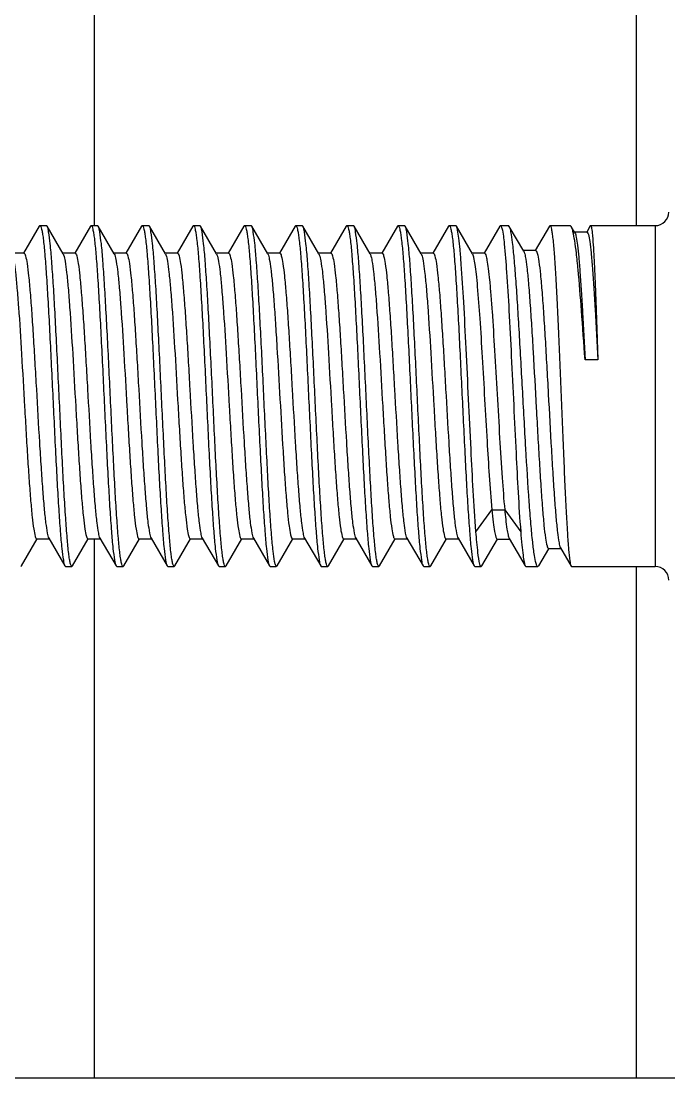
# Model space of a CAD drawing. Extents: x 4995099 to 5303443, y 4627657 to 4889583.
# Drawn here: x 5046208.6 to 5046419.8, y 4765176.6 to 4765521.4 of the extents above; entities that cross this region are included whole.
import ezdxf

# ---------------------------------------------------------------- set-up
doc = ezdxf.new("R2010")
doc.units = 0
doc.header["$LTSCALE"] = 1000
doc.header["$MEASUREMENT"] = 0
doc.layers.get('0').update_dxf_attribs({"color": 4, "linetype": 'CONTINUOUS'})

msp = doc.modelspace()

# ---------------------------------------------------------------- linework, layer by layer
at = {"linetype": 'Continuous'}
for p, q in [((5046232.49, 4765454.64), (5046232.49, 4765621.46)), ((5046409.18, 4765454.64), (5046409.18, 4765621.46)), ((5046214.48, 4765454.45), (5046209.35, 4765445.63)), ((5046214.48, 4765454.45), (5046214.7, 4765454.64)), ((5046214.7, 4765454.64), (5046216.79, 4765454.64)), ((5046214.7, 4765454.64), (5046216.79, 4765454.64)), ((5046214.7, 4765454.64), (5046214.73, 4765454.63)), ((5046217.01, 4765454.45), (5046216.79, 4765454.64)), ((5046222.25, 4765445.4), (5046217.01, 4765454.45)), ((5046231.16, 4765454.45), (5046226.03, 4765445.63)), ((5046231.16, 4765454.45), (5046231.38, 4765454.64)), ((5046231.38, 4765454.64), (5046233.47, 4765454.64)), ((5046231.38, 4765454.64), (5046233.47, 4765454.64)), ((5046231.38, 4765454.64), (5046231.41, 4765454.63)), ((5046233.69, 4765454.45), (5046233.47, 4765454.64)), ((5046238.93, 4765445.4), (5046233.69, 4765454.45)), ((5046247.85, 4765454.45), (5046242.71, 4765445.63)), ((5046247.85, 4765454.45), (5046248.06, 4765454.64)), ((5046248.06, 4765454.64), (5046250.15, 4765454.64)), ((5046248.06, 4765454.64), (5046250.15, 4765454.64)), ((5046248.06, 4765454.64), (5046248.09, 4765454.63)), ((5046250.37, 4765454.45), (5046250.15, 4765454.64)), ((5046255.62, 4765445.4), (5046250.37, 4765454.45)), ((5046264.53, 4765454.45), (5046259.4, 4765445.63)), ((5046264.53, 4765454.45), (5046264.75, 4765454.64)), ((5046264.75, 4765454.64), (5046266.84, 4765454.64)), ((5046264.75, 4765454.64), (5046266.84, 4765454.64)), ((5046264.75, 4765454.64), (5046264.78, 4765454.63)), ((5046267.06, 4765454.45), (5046266.84, 4765454.64)), ((5046272.3, 4765445.4), (5046267.06, 4765454.45)), ((5046281.21, 4765454.45), (5046276.08, 4765445.63)), ((5046281.21, 4765454.45), (5046281.43, 4765454.64)), ((5046281.43, 4765454.64), (5046283.52, 4765454.64)), ((5046281.43, 4765454.64), (5046283.52, 4765454.64)), ((5046281.43, 4765454.64), (5046281.46, 4765454.63)), ((5046283.74, 4765454.45), (5046283.52, 4765454.64)), ((5046288.98, 4765445.4), (5046283.74, 4765454.45)), ((5046297.89, 4765454.45), (5046292.76, 4765445.63)), ((5046297.89, 4765454.45), (5046298.11, 4765454.64)), ((5046298.11, 4765454.64), (5046300.2, 4765454.64)), ((5046298.11, 4765454.64), (5046300.2, 4765454.64)), ((5046298.11, 4765454.64), (5046298.14, 4765454.63)), ((5046300.42, 4765454.45), (5046300.2, 4765454.64)), ((5046305.66, 4765445.4), (5046300.42, 4765454.45)), ((5046314.58, 4765454.45), (5046309.44, 4765445.63)), ((5046314.58, 4765454.45), (5046314.8, 4765454.64)), ((5046314.8, 4765454.64), (5046316.88, 4765454.64)), ((5046314.8, 4765454.64), (5046316.88, 4765454.64)), ((5046314.8, 4765454.64), (5046314.83, 4765454.63)), ((5046317.1, 4765454.45), (5046316.88, 4765454.64)), ((5046322.35, 4765445.4), (5046317.1, 4765454.45)), ((5046331.26, 4765454.45), (5046326.13, 4765445.63)), ((5046331.26, 4765454.45), (5046331.48, 4765454.64)), ((5046331.48, 4765454.64), (5046333.57, 4765454.64)), ((5046331.48, 4765454.64), (5046333.57, 4765454.64)), ((5046331.48, 4765454.64), (5046331.51, 4765454.63)), ((5046333.79, 4765454.45), (5046333.57, 4765454.64)), ((5046339.03, 4765445.4), (5046333.79, 4765454.45)), ((5046347.94, 4765454.45), (5046342.81, 4765445.63)), ((5046347.94, 4765454.45), (5046348.16, 4765454.64)), ((5046348.16, 4765454.64), (5046350.25, 4765454.64)), ((5046348.16, 4765454.64), (5046350.25, 4765454.64)), ((5046348.16, 4765454.64), (5046348.19, 4765454.63)), ((5046350.47, 4765454.45), (5046350.25, 4765454.64)), ((5046355.71, 4765445.4), (5046350.47, 4765454.45)), ((5046364.63, 4765454.45), (5046359.49, 4765445.63)), ((5046364.63, 4765454.45), (5046364.84, 4765454.64)), ((5046364.84, 4765454.64), (5046367.46, 4765454.64)), ((5046364.84, 4765454.64), (5046367.46, 4765454.64)), ((5046367.73, 4765454.4), (5046367.46, 4765454.64)), ((5046372.42, 4765446.33), (5046367.73, 4765454.4)), ((5046380.82, 4765454.49), (5046376.2, 4765446.55)), ((5046380.82, 4765454.49), (5046380.99, 4765454.64)), ((5046380.99, 4765454.64), (5046387.57, 4765454.64)), ((5046380.99, 4765454.64), (5046387.57, 4765454.64)), ((5046380.99, 4765454.64), (5046381.02, 4765454.63)), ((5046387.95, 4765454.31), (5046387.57, 4765454.64)), ((5046389.12, 4765452.3), (5046387.95, 4765454.31)), ((5046394.14, 4765454.55), (5046392.98, 4765452.55)), ((5046394.14, 4765454.55), (5046394.24, 4765454.64)), ((5046394.24, 4765454.64), (5046415.31, 4765454.64)), ((5046394.24, 4765454.64), (5046415.31, 4765454.64)), ((5046394.24, 4765454.64), (5046394.26, 4765454.63)), ((5046415.31, 4765454.64), (5046415.31, 4765343.42)), ((5046393.06, 4765452.5), (5046389, 4765452.5)), ((5046209.48, 4765445.63), (5046205.44, 4765445.63)), ((5046226.16, 4765445.63), (5046222.12, 4765445.63)), ((5046222.25, 4765445.4), (5046222.39, 4765445.11)), ((5046242.84, 4765445.63), (5046238.8, 4765445.63)), ((5046238.93, 4765445.4), (5046239.07, 4765445.12)), ((5046259.53, 4765445.63), (5046255.49, 4765445.63)), ((5046255.62, 4765445.4), (5046255.74, 4765445.13)), ((5046276.21, 4765445.63), (5046272.17, 4765445.63)), ((5046272.3, 4765445.4), (5046272.42, 4765445.14)), ((5046292.89, 4765445.63), (5046288.85, 4765445.63)), ((5046309.57, 4765445.63), (5046305.53, 4765445.63)), ((5046305.66, 4765445.4), (5046305.78, 4765445.17)), ((5046326.26, 4765445.63), (5046322.22, 4765445.63)), ((5046322.35, 4765445.4), (5046322.46, 4765445.18)), ((5046342.94, 4765445.63), (5046338.9, 4765445.63)), ((5046339.03, 4765445.4), (5046339.13, 4765445.19)), ((5046359.62, 4765445.63), (5046355.58, 4765445.63)), ((5046376.33, 4765446.55), (5046372.29, 4765446.55)), ((5046396.59, 4765410.87), (5046392.42, 4765410.87)), ((5046356.87, 4765354.77), (5046362.07, 4765361.94)), ((5046362.07, 4765361.94), (5046366.24, 4765361.94)), ((5046366.24, 4765361.94), (5046371.46, 4765354.77)), ((5046208.67, 4765343.61), (5046213.78, 4765352.43)), ((5046213.65, 4765352.43), (5046217.69, 4765352.43)), ((5046217.56, 4765352.65), (5046222.82, 4765343.61)), ((5046225.35, 4765343.61), (5046230.46, 4765352.43)), ((5046230.33, 4765352.43), (5046234.37, 4765352.43)), ((5046232.49, 4765176.59), (5046232.49, 4765352.43)), ((5046234.24, 4765352.65), (5046239.5, 4765343.61)), ((5046242.03, 4765343.61), (5046247.14, 4765352.43)), ((5046247.01, 4765352.43), (5046251.05, 4765352.43)), ((5046250.92, 4765352.65), (5046256.19, 4765343.61)), ((5046258.71, 4765343.61), (5046263.83, 4765352.43)), ((5046263.7, 4765352.43), (5046267.74, 4765352.43)), ((5046267.61, 4765352.65), (5046272.87, 4765343.61)), ((5046275.4, 4765343.61), (5046280.51, 4765352.43)), ((5046280.38, 4765352.43), (5046284.42, 4765352.43)), ((5046284.29, 4765352.65), (5046289.55, 4765343.61)), ((5046292.08, 4765343.61), (5046297.19, 4765352.43)), ((5046296.92, 4765352.5), (5046297.06, 4765352.43)), ((5046297.06, 4765352.43), (5046301.1, 4765352.43)), ((5046300.97, 4765352.65), (5046306.24, 4765343.61)), ((5046308.76, 4765343.61), (5046313.88, 4765352.43)), ((5046313.74, 4765352.43), (5046317.79, 4765352.43)), ((5046317.66, 4765352.65), (5046322.92, 4765343.61)), ((5046325.45, 4765343.61), (5046330.56, 4765352.43)), ((5046330.43, 4765352.43), (5046334.47, 4765352.43)), ((5046334.34, 4765352.65), (5046339.6, 4765343.61)), ((5046342.13, 4765343.61), (5046347.24, 4765352.43)), ((5046347.11, 4765352.43), (5046351.15, 4765352.43)), ((5046351.02, 4765352.65), (5046356.28, 4765343.61)), ((5046358.83, 4765343.62), (5046363.93, 4765352.4)), ((5046363.8, 4765352.4), (5046367.84, 4765352.4)), ((5046367.71, 4765352.62), (5046372.96, 4765343.6)), ((5046377.4, 4765343.69), (5046380.62, 4765349.23)), ((5046380.53, 4765349.28), (5046384.57, 4765349.28)), ((5046384.45, 4765349.49), (5046387.91, 4765343.54)), ((5046208.67, 4765343.61), (5046208.45, 4765343.42)), ((5046222.82, 4765343.61), (5046223.04, 4765343.42)), ((5046225.35, 4765343.61), (5046225.13, 4765343.42)), ((5046239.5, 4765343.61), (5046239.72, 4765343.42)), ((5046242.03, 4765343.61), (5046241.81, 4765343.42)), ((5046256.19, 4765343.61), (5046256.41, 4765343.42)), ((5046258.71, 4765343.61), (5046258.5, 4765343.42)), ((5046272.87, 4765343.61), (5046273.09, 4765343.42)), ((5046275.4, 4765343.61), (5046275.18, 4765343.42)), ((5046289.55, 4765343.61), (5046289.77, 4765343.42)), ((5046291.79, 4765343.44), (5046291.72, 4765343.5)), ((5046292.08, 4765343.61), (5046291.86, 4765343.42)), ((5046306.24, 4765343.61), (5046306.31, 4765343.5)), ((5046306.31, 4765343.5), (5046306.38, 4765343.44)), ((5046308.76, 4765343.61), (5046308.54, 4765343.42)), ((5046322.92, 4765343.61), (5046323.14, 4765343.42)), ((5046325.45, 4765343.61), (5046325.23, 4765343.42)), ((5046339.6, 4765343.61), (5046339.82, 4765343.42)), ((5046342.13, 4765343.61), (5046341.91, 4765343.42)), ((5046356.28, 4765343.61), (5046356.5, 4765343.42)), ((5046358.83, 4765343.62), (5046358.61, 4765343.42)), ((5046372.96, 4765343.6), (5046373.17, 4765343.42)), ((5046377.4, 4765343.69), (5046377.09, 4765343.42)), ((5046387.91, 4765343.54), (5046388.05, 4765343.42)), ((5046223.04, 4765343.42), (5046225.13, 4765343.42)), ((5046223.04, 4765343.42), (5046225.13, 4765343.42)), ((5046225.13, 4765343.42), (5046225.1, 4765343.42)), ((5046239.72, 4765343.42), (5046241.81, 4765343.42)), ((5046239.72, 4765343.42), (5046241.81, 4765343.42)), ((5046241.81, 4765343.42), (5046241.78, 4765343.42)), ((5046256.41, 4765343.42), (5046258.5, 4765343.42)), ((5046256.41, 4765343.42), (5046258.5, 4765343.42)), ((5046258.5, 4765343.42), (5046258.46, 4765343.42)), ((5046273.09, 4765343.42), (5046275.18, 4765343.42)), ((5046273.09, 4765343.42), (5046275.18, 4765343.42)), ((5046275.18, 4765343.42), (5046275.15, 4765343.42)), ((5046289.77, 4765343.42), (5046291.72, 4765343.42)), ((5046289.77, 4765343.42), (5046291.72, 4765343.42)), ((5046291.86, 4765343.42), (5046291.79, 4765343.44)), ((5046306.38, 4765343.44), (5046306.45, 4765343.42)), ((5046306.45, 4765343.42), (5046308.54, 4765343.42)), ((5046306.45, 4765343.42), (5046308.54, 4765343.42)), ((5046308.54, 4765343.42), (5046308.51, 4765343.42)), ((5046323.14, 4765343.42), (5046325.23, 4765343.42)), ((5046323.14, 4765343.42), (5046325.23, 4765343.42)), ((5046325.23, 4765343.42), (5046325.2, 4765343.42)), ((5046339.82, 4765343.42), (5046341.91, 4765343.42)), ((5046339.82, 4765343.42), (5046341.91, 4765343.42)), ((5046341.91, 4765343.42), (5046341.88, 4765343.42)), ((5046356.5, 4765343.42), (5046358.61, 4765343.42)), ((5046356.5, 4765343.42), (5046358.61, 4765343.42)), ((5046373.17, 4765343.42), (5046377.09, 4765343.42)), ((5046373.17, 4765343.42), (5046377.09, 4765343.42)), ((5046388.05, 4765343.42), (5046415.31, 4765343.42)), ((5046388.05, 4765343.42), (5046415.31, 4765343.42)), ((5046409.18, 4765176.59), (5046409.18, 4765343.42)), ((5046179.93, 4765176.59), (5050374.68, 4765176.59))]:
    msp.add_line(p, q, dxfattribs=at)
for centre, start, end in [((5046415.31, 4765459.09), 270, 0), ((5046415.31, 4765338.97), 0, 90)]:
    msp.add_arc(centre, 4.45, start, end, dxfattribs=at)
for points, knots in [([(5046214.73, 4765454.63), (5046214.86, 4765454.6), (5046215.07, 4765454.15), (5046215.28, 4765453.37), (5046215.53, 4765452.04), (5046215.89, 4765449.37), (5046216.31, 4765444.9), (5046216.8, 4765438.34), (5046217.29, 4765430.36), (5046217.78, 4765421.25), (5046218.28, 4765411.33), (5046218.94, 4765397.56), (5046219.59, 4765383.94), (5046220.27, 4765370.97), (5046220.75, 4765362.53), (5046221.26, 4765355.42), (5046221.7, 4765349.85), (5046222.23, 4765346.13), (5046222.5, 4765344.16), (5046222.82, 4765343.61)], [0, 0, 0, 0, 0.003606, 0.011247, 0.023193, 0.039402, 0.084085, 0.143776, 0.216348, 0.299195, 0.389329, 0.483501, 0.670341, 0.756263, 0.832981, 0.897738, 0.948217, 0.982646, 1, 1, 1, 1]), ([(5046225.1, 4765343.42), (5046224.97, 4765343.45), (5046224.76, 4765343.9), (5046224.55, 4765344.68), (5046224.3, 4765346.02), (5046223.94, 4765348.69), (5046223.51, 4765353.16), (5046223.03, 4765359.71), (5046222.54, 4765367.69), (5046222.04, 4765376.8), (5046221.55, 4765386.72), (5046220.89, 4765400.49), (5046220.24, 4765414.11), (5046219.56, 4765427.08), (5046219.08, 4765435.52), (5046218.57, 4765442.63), (5046218.13, 4765448.2), (5046217.6, 4765451.92), (5046217.33, 4765453.89), (5046217.01, 4765454.45)], [0, 0, 0, 0, 0.003611, 0.011257, 0.023206, 0.039418, 0.084102, 0.143789, 0.216352, 0.299187, 0.389308, 0.483467, 0.670284, 0.756201, 0.832919, 0.897682, 0.948173, 0.982621, 1, 1, 1, 1]), ([(5046231.41, 4765454.63), (5046231.54, 4765454.6), (5046231.75, 4765454.15), (5046231.96, 4765453.37), (5046232.21, 4765452.04), (5046232.57, 4765449.37), (5046233, 4765444.9), (5046233.48, 4765438.34), (5046233.97, 4765430.36), (5046234.47, 4765421.25), (5046234.96, 4765411.33), (5046235.62, 4765397.56), (5046236.27, 4765383.94), (5046236.95, 4765370.97), (5046237.44, 4765362.53), (5046237.94, 4765355.42), (5046238.38, 4765349.85), (5046238.91, 4765346.13), (5046239.18, 4765344.16), (5046239.5, 4765343.61)], [0, 0, 0, 0, 0.003605, 0.011245, 0.02319, 0.039399, 0.084083, 0.143774, 0.216346, 0.299192, 0.389329, 0.483503, 0.670341, 0.756263, 0.832983, 0.89774, 0.948218, 0.982646, 1, 1, 1, 1]), ([(5046241.78, 4765343.42), (5046241.65, 4765343.45), (5046241.44, 4765343.9), (5046241.23, 4765344.68), (5046240.98, 4765346.02), (5046240.62, 4765348.69), (5046240.2, 4765353.16), (5046239.71, 4765359.71), (5046239.22, 4765367.69), (5046238.73, 4765376.8), (5046238.23, 4765386.72), (5046237.57, 4765400.49), (5046236.93, 4765414.11), (5046236.25, 4765427.08), (5046235.76, 4765435.52), (5046235.26, 4765442.63), (5046234.82, 4765448.2), (5046234.29, 4765451.92), (5046234.01, 4765453.89), (5046233.69, 4765454.45)], [0, 0, 0, 0, 0.00361, 0.011255, 0.023204, 0.039415, 0.084097, 0.14378, 0.216342, 0.299177, 0.389299, 0.483455, 0.670274, 0.756194, 0.832913, 0.897676, 0.948169, 0.98262, 1, 1, 1, 1]), ([(5046248.09, 4765454.63), (5046248.22, 4765454.6), (5046248.43, 4765454.15), (5046248.65, 4765453.37), (5046248.89, 4765452.04), (5046249.25, 4765449.37), (5046249.68, 4765444.9), (5046250.17, 4765438.34), (5046250.66, 4765430.36), (5046251.15, 4765421.25), (5046251.65, 4765411.33), (5046252.31, 4765397.56), (5046252.95, 4765383.93), (5046253.63, 4765370.97), (5046254.12, 4765362.53), (5046254.62, 4765355.42), (5046255.06, 4765349.85), (5046255.59, 4765346.13), (5046255.86, 4765344.16), (5046256.19, 4765343.61)], [0, 0, 0, 0, 0.003606, 0.011248, 0.023195, 0.039406, 0.084093, 0.143786, 0.216358, 0.299206, 0.389346, 0.483519, 0.670351, 0.756273, 0.832991, 0.897744, 0.948219, 0.982646, 1, 1, 1, 1]), ([(5046258.46, 4765343.42), (5046258.33, 4765343.45), (5046258.13, 4765343.9), (5046257.91, 4765344.68), (5046257.67, 4765346.02), (5046257.31, 4765348.69), (5046256.88, 4765353.16), (5046256.39, 4765359.71), (5046255.9, 4765367.7), (5046255.41, 4765376.81), (5046254.91, 4765386.72), (5046254.25, 4765400.5), (5046253.61, 4765414.12), (5046252.93, 4765427.08), (5046252.44, 4765435.52), (5046251.94, 4765442.63), (5046251.5, 4765448.2), (5046250.97, 4765451.92), (5046250.7, 4765453.89), (5046250.37, 4765454.45)], [0, 0, 0, 0, 0.003613, 0.011261, 0.023214, 0.039428, 0.084117, 0.143805, 0.21637, 0.299211, 0.389338, 0.483496, 0.670304, 0.756216, 0.832931, 0.89769, 0.948176, 0.982622, 1, 1, 1, 1]), ([(5046264.78, 4765454.63), (5046264.91, 4765454.6), (5046265.12, 4765454.15), (5046265.33, 4765453.37), (5046265.57, 4765452.04), (5046265.94, 4765449.37), (5046266.36, 4765444.9), (5046266.85, 4765438.34), (5046267.34, 4765430.36), (5046267.83, 4765421.25), (5046268.33, 4765411.34), (5046268.99, 4765397.56), (5046269.63, 4765383.94), (5046270.31, 4765370.97), (5046270.8, 4765362.53), (5046271.3, 4765355.42), (5046271.74, 4765349.85), (5046272.27, 4765346.13), (5046272.55, 4765344.16), (5046272.87, 4765343.61)], [0, 0, 0, 0, 0.003605, 0.011245, 0.02319, 0.039398, 0.084078, 0.143767, 0.216337, 0.299182, 0.389315, 0.483487, 0.670329, 0.756258, 0.83298, 0.897737, 0.948214, 0.982645, 1, 1, 1, 1]), ([(5046275.15, 4765343.42), (5046275.02, 4765343.45), (5046274.81, 4765343.9), (5046274.59, 4765344.68), (5046274.35, 4765346.02), (5046273.99, 4765348.69), (5046273.56, 4765353.16), (5046273.08, 4765359.71), (5046272.59, 4765367.69), (5046272.09, 4765376.8), (5046271.6, 4765386.72), (5046270.94, 4765400.49), (5046270.29, 4765414.11), (5046269.61, 4765427.08), (5046269.12, 4765435.52), (5046268.62, 4765442.63), (5046268.18, 4765448.2), (5046267.65, 4765451.92), (5046267.38, 4765453.89), (5046267.06, 4765454.45)], [0, 0, 0, 0, 0.00361, 0.011255, 0.023204, 0.039414, 0.084096, 0.14378, 0.216342, 0.299175, 0.389295, 0.483453, 0.670272, 0.756195, 0.832918, 0.89768, 0.94817, 0.98262, 1, 1, 1, 1]), ([(5046281.46, 4765454.63), (5046281.59, 4765454.6), (5046281.8, 4765454.15), (5046282.01, 4765453.37), (5046282.26, 4765452.04), (5046282.62, 4765449.37), (5046283.05, 4765444.89), (5046283.53, 4765438.34), (5046284.02, 4765430.36), (5046284.52, 4765421.25), (5046285.01, 4765411.33), (5046285.67, 4765397.55), (5046286.32, 4765383.93), (5046287, 4765370.96), (5046287.48, 4765362.52), (5046287.99, 4765355.42), (5046288.43, 4765349.85), (5046288.96, 4765346.13), (5046289.23, 4765344.16), (5046289.55, 4765343.61)], [0, 0, 0, 0, 0.003608, 0.011251, 0.0232, 0.039412, 0.0841, 0.143792, 0.216367, 0.299219, 0.389359, 0.483531, 0.670361, 0.756279, 0.832994, 0.897747, 0.94822, 0.982647, 1, 1, 1, 1]), ([(5046291.72, 4765343.5), (5046291.59, 4765343.65), (5046291.41, 4765344.18), (5046291.03, 4765345.82), (5046290.64, 4765349.07), (5046290.15, 4765354.22), (5046289.68, 4765360.96), (5046289.19, 4765369.03), (5046288.71, 4765378.15), (5046288.22, 4765388.01), (5046287.57, 4765401.61), (5046286.93, 4765415), (5046286.26, 4765427.72), (5046285.78, 4765435.97), (5046285.28, 4765442.91), (5046284.85, 4765448.35), (5046284.33, 4765451.98), (5046284.06, 4765453.9), (5046283.74, 4765454.45)], [0, 0, 0, 0, 0.005244, 0.014609, 0.045815, 0.092875, 0.154195, 0.22765, 0.310678, 0.400368, 0.493572, 0.677434, 0.761652, 0.836715, 0.899999, 0.949307, 0.982964, 1, 1, 1, 1]), ([(5046298.14, 4765454.63), (5046298.27, 4765454.6), (5046298.48, 4765454.15), (5046298.7, 4765453.38), (5046298.94, 4765452.04), (5046299.3, 4765449.37), (5046299.73, 4765444.9), (5046300.21, 4765438.35), (5046300.7, 4765430.37), (5046301.2, 4765421.26), (5046301.69, 4765411.34), (5046302.35, 4765397.56), (5046303, 4765383.94), (5046303.68, 4765370.97), (5046304.17, 4765362.53), (5046304.67, 4765355.42), (5046305.11, 4765349.85), (5046305.64, 4765346.13), (5046305.91, 4765344.16), (5046306.24, 4765343.61)], [0, 0, 0, 0, 0.003598, 0.011231, 0.023168, 0.039371, 0.084041, 0.143721, 0.216288, 0.299135, 0.389272, 0.483446, 0.670301, 0.756235, 0.832961, 0.897725, 0.94821, 0.982644, 1, 1, 1, 1]), ([(5046308.51, 4765343.42), (5046308.38, 4765343.45), (5046308.18, 4765343.9), (5046307.96, 4765344.68), (5046307.72, 4765346.02), (5046307.35, 4765348.69), (5046306.93, 4765353.16), (5046306.44, 4765359.71), (5046305.95, 4765367.69), (5046305.46, 4765376.8), (5046304.96, 4765386.72), (5046304.3, 4765400.49), (5046303.66, 4765414.11), (5046302.98, 4765427.08), (5046302.49, 4765435.52), (5046301.99, 4765442.63), (5046301.55, 4765448.2), (5046301.02, 4765451.92), (5046300.74, 4765453.89), (5046300.42, 4765454.45)], [0, 0, 0, 0, 0.00361, 0.011255, 0.023204, 0.039415, 0.0841, 0.143787, 0.21635, 0.299184, 0.389308, 0.483468, 0.670284, 0.7562, 0.83292, 0.897683, 0.948173, 0.982621, 1, 1, 1, 1]), ([(5046314.83, 4765454.63), (5046314.96, 4765454.6), (5046315.16, 4765454.15), (5046315.38, 4765453.37), (5046315.62, 4765452.04), (5046315.99, 4765449.37), (5046316.41, 4765444.9), (5046316.9, 4765438.34), (5046317.39, 4765430.36), (5046317.88, 4765421.25), (5046318.38, 4765411.33), (5046319.04, 4765397.56), (5046319.68, 4765383.94), (5046320.36, 4765370.97), (5046320.85, 4765362.53), (5046321.35, 4765355.42), (5046321.79, 4765349.85), (5046322.32, 4765346.13), (5046322.59, 4765344.16), (5046322.92, 4765343.61)], [0, 0, 0, 0, 0.003606, 0.011247, 0.023192, 0.039401, 0.084085, 0.143776, 0.216348, 0.299195, 0.38933, 0.483503, 0.670342, 0.756264, 0.832982, 0.897739, 0.948217, 0.982647, 1, 1, 1, 1]), ([(5046325.2, 4765343.42), (5046325.07, 4765343.45), (5046324.86, 4765343.9), (5046324.64, 4765344.68), (5046324.4, 4765346.02), (5046324.04, 4765348.69), (5046323.61, 4765353.16), (5046323.12, 4765359.71), (5046322.63, 4765367.69), (5046322.14, 4765376.8), (5046321.64, 4765386.72), (5046320.98, 4765400.49), (5046320.34, 4765414.11), (5046319.66, 4765427.08), (5046319.17, 4765435.52), (5046318.67, 4765442.63), (5046318.23, 4765448.2), (5046317.7, 4765451.92), (5046317.43, 4765453.89), (5046317.1, 4765454.45)], [0, 0, 0, 0, 0.003611, 0.011257, 0.023206, 0.039418, 0.084102, 0.143788, 0.216352, 0.299187, 0.389308, 0.483466, 0.670283, 0.7562, 0.832918, 0.897681, 0.948172, 0.982621, 1, 1, 1, 1]), ([(5046331.51, 4765454.63), (5046331.64, 4765454.6), (5046331.85, 4765454.15), (5046332.06, 4765453.37), (5046332.31, 4765452.04), (5046332.67, 4765449.37), (5046333.09, 4765444.9), (5046333.58, 4765438.34), (5046334.07, 4765430.36), (5046334.56, 4765421.25), (5046335.06, 4765411.33), (5046335.72, 4765397.56), (5046336.36, 4765383.94), (5046337.05, 4765370.97), (5046337.53, 4765362.53), (5046338.03, 4765355.42), (5046338.48, 4765349.85), (5046339.01, 4765346.13), (5046339.28, 4765344.16), (5046339.6, 4765343.61)], [0, 0, 0, 0, 0.003604, 0.011244, 0.023189, 0.039398, 0.084081, 0.143773, 0.216344, 0.29919, 0.389328, 0.483502, 0.67034, 0.756263, 0.832984, 0.89774, 0.948217, 0.982646, 1, 1, 1, 1]), ([(5046341.88, 4765343.42), (5046341.75, 4765343.45), (5046341.54, 4765343.9), (5046341.33, 4765344.68), (5046341.08, 4765346.02), (5046340.72, 4765348.69), (5046340.29, 4765353.16), (5046339.81, 4765359.71), (5046339.32, 4765367.69), (5046338.82, 4765376.8), (5046338.33, 4765386.72), (5046337.67, 4765400.49), (5046337.02, 4765414.11), (5046336.34, 4765427.08), (5046335.85, 4765435.52), (5046335.35, 4765442.63), (5046334.91, 4765448.2), (5046334.38, 4765451.92), (5046334.11, 4765453.89), (5046333.79, 4765454.45)], [0, 0, 0, 0, 0.00361, 0.011255, 0.023205, 0.039416, 0.084097, 0.143781, 0.216343, 0.299178, 0.3893, 0.483456, 0.670274, 0.756195, 0.832914, 0.897676, 0.948169, 0.98262, 1, 1, 1, 1]), ([(5046348.19, 4765454.63), (5046348.32, 4765454.6), (5046348.53, 4765454.15), (5046348.74, 4765453.37), (5046348.99, 4765452.04), (5046349.35, 4765449.37), (5046349.78, 4765444.9), (5046350.26, 4765438.34), (5046350.75, 4765430.36), (5046351.25, 4765421.25), (5046351.74, 4765411.33), (5046352.4, 4765397.56), (5046353.05, 4765383.93), (5046353.73, 4765370.97), (5046354.22, 4765362.53), (5046354.72, 4765355.42), (5046355.16, 4765349.85), (5046355.69, 4765346.13), (5046355.96, 4765344.16), (5046356.28, 4765343.61)], [0, 0, 0, 0, 0.003606, 0.011247, 0.023194, 0.039404, 0.084092, 0.143784, 0.216355, 0.299204, 0.389343, 0.483517, 0.670349, 0.756272, 0.83299, 0.897744, 0.948219, 0.982646, 1, 1, 1, 1]), ([(5046356.87, 4765354.77), (5046356.16, 4765363.71), (5046355.43, 4765378.15), (5046354.46, 4765398.1), (5046353.7, 4765414.14), (5046352.94, 4765428.81), (5046352.29, 4765439.58), (5046351.71, 4765446.53), (5046351.35, 4765450.22), (5046350.95, 4765452.73), (5046350.7, 4765454.05), (5046350.47, 4765454.45)], [0, 0, 0, 0, 0.269192, 0.433946, 0.599559, 0.751167, 0.875181, 0.923254, 0.96054, 0.986252, 1, 1, 1, 1]), ([(5046364.84, 4765454.64), (5046364.95, 4765454.64), (5046365.18, 4765454.28), (5046365.25, 4765453.99), (5046365.31, 4765453.77)], [0, 0, 0, 0, 0.316243, 1, 1, 1, 1]), ([(5046376.5, 4765344.36), (5046376.23, 4765345.23), (5046375.82, 4765347.58), (5046375.28, 4765351.89), (5046374.75, 4765357.71), (5046373.97, 4765367.89), (5046373.07, 4765382.67), (5046372.04, 4765401.48), (5046371.16, 4765417.39), (5046370.43, 4765429.34), (5046369.91, 4765437.04), (5046369.38, 4765443.52), (5046368.9, 4765448.6), (5046368.37, 4765452.04), (5046368.05, 4765453.87), (5046367.73, 4765454.4)], [0, 0, 0, 0, 0.024854, 0.064557, 0.117968, 0.183425, 0.34188, 0.519926, 0.695025, 0.774452, 0.845022, 0.904492, 0.95099, 0.983092, 1, 1, 1, 1]), ([(5046381.02, 4765454.63), (5046381.15, 4765454.6), (5046381.32, 4765454.14), (5046381.52, 4765453.36), (5046381.73, 4765452.01), (5046382.06, 4765449.32), (5046382.43, 4765444.8), (5046382.86, 4765438.19), (5046383.28, 4765430.13), (5046383.71, 4765420.95), (5046384.14, 4765410.96), (5046384.56, 4765400.53), (5046384.98, 4765390.05), (5046385.4, 4765379.89), (5046385.82, 4765370.44), (5046386.22, 4765362.03), (5046386.64, 4765354.99), (5046386.98, 4765349.51), (5046387.45, 4765345.93), (5046387.62, 4765344.05), (5046387.91, 4765343.54)], [0, 0, 0, 0, 0.003479, 0.011119, 0.023138, 0.039478, 0.084569, 0.144819, 0.218054, 0.30161, 0.392438, 0.487225, 0.582511, 0.674818, 0.760772, 0.837237, 0.901428, 0.951015, 0.984221, 1, 1, 1, 1]), ([(5046392.42, 4765410.87), (5046392.06, 4765416.23), (5046391.38, 4765426.07), (5046390.45, 4765437.67), (5046389.67, 4765445.27), (5046389.15, 4765449.4), (5046388.62, 4765452.28), (5046388.24, 4765453.82), (5046387.95, 4765454.31)], [0, 0, 0, 0, 0.369025, 0.676578, 0.797829, 0.893394, 0.961137, 1, 1, 1, 1]), ([(5046394.26, 4765454.63), (5046394.35, 4765454.61), (5046394.45, 4765454.24), (5046394.59, 4765453.66), (5046394.73, 4765452.61), (5046394.95, 4765450.52), (5046395.2, 4765446.99), (5046395.48, 4765441.77), (5046395.76, 4765435.34), (5046396.04, 4765427.88), (5046396.32, 4765419.61), (5046396.5, 4765413.85), (5046396.59, 4765410.87)], [0, 0, 0, 0, 0.006463, 0.021259, 0.044741, 0.076818, 0.165921, 0.286162, 0.434178, 0.605806, 0.79621, 1, 1, 1, 1]), ([(5046365.31, 4765453.77), (5046365.76, 4765452.12), (5046366.22, 4765447.32), (5046366.98, 4765438.39), (5046367.67, 4765426.16), (5046368.42, 4765411.7), (5046369.15, 4765396.18), (5046370.08, 4765377.08), (5046370.79, 4765363.29), (5046371.46, 4765354.77)], [0, 0, 0, 0, 0.051689, 0.144713, 0.271544, 0.421712, 0.582779, 0.741399, 1, 1, 1, 1]), ([(5046389.12, 4765452.3), (5046389.36, 4765451.89), (5046389.62, 4765450.49), (5046390.04, 4765447.85), (5046390.41, 4765443.97), (5046390.82, 4765439), (5046391.22, 4765433.03), (5046391.78, 4765423.55), (5046392.16, 4765416.06), (5046392.42, 4765410.87)], [0, 0, 0, 0, 0.03477, 0.099862, 0.194036, 0.315014, 0.459836, 0.624963, 1, 1, 1, 1]), ([(5046393.06, 4765452.5), (5046393.16, 4765452.5), (5046393.37, 4765452.2), (5046393.67, 4765451.23), (5046394.06, 4765448.99), (5046394.46, 4765445.37), (5046394.89, 4765440.39), (5046395.31, 4765434.27), (5046395.91, 4765424.3), (5046396.32, 4765416.39), (5046396.59, 4765410.87)], [0, 0, 0, 0, 0.007029, 0.021662, 0.076602, 0.165188, 0.285057, 0.432865, 0.604499, 1, 1, 1, 1]), ([(5046205.71, 4765445.09), (5046205.96, 4765444.42), (5046206.3, 4765442.49), (5046206.78, 4765438.89), (5046207.25, 4765433.9), (5046207.94, 4765425.02), (5046208.74, 4765412.08), (5046209.51, 4765398.38), (5046210.16, 4765387.07), (5046210.65, 4765379.01), (5046211.13, 4765371.65), (5046211.61, 4765365.25), (5046212.09, 4765360), (5046212.54, 4765356.15), (5046212.98, 4765353.78), (5046213.3, 4765352.74), (5046213.54, 4765352.43), (5046213.65, 4765352.43)], [0, 0, 0, 0, 0.023243, 0.062653, 0.117029, 0.184534, 0.349259, 0.534218, 0.626347, 0.713963, 0.794028, 0.863772, 0.920792, 0.963153, 0.989511, 0.996558, 1, 1, 1, 1]), ([(5046209.48, 4765445.63), (5046209.59, 4765445.63), (5046209.83, 4765445.3), (5046210.16, 4765444.23), (5046210.6, 4765441.77), (5046211.06, 4765437.79), (5046211.55, 4765432.37), (5046212.04, 4765425.77), (5046212.53, 4765418.2), (5046213.02, 4765409.94), (5046213.68, 4765398.41), (5046214.33, 4765386.99), (5046215.01, 4765376.08), (5046215.5, 4765368.95), (5046215.99, 4765362.9), (5046216.45, 4765358.13), (5046216.95, 4765354.89), (5046217.26, 4765353.16), (5046217.56, 4765352.65)], [0, 0, 0, 0, 0.003516, 0.010771, 0.037949, 0.081609, 0.140308, 0.211978, 0.294061, 0.383613, 0.477416, 0.664254, 0.750571, 0.827952, 0.893624, 0.945254, 0.981055, 1, 1, 1, 1]), ([(5046222.39, 4765445.11), (5046222.64, 4765444.44), (5046222.98, 4765442.51), (5046223.46, 4765438.93), (5046223.93, 4765433.94), (5046224.62, 4765425.07), (5046225.42, 4765412.13), (5046226.19, 4765398.42), (5046226.84, 4765387.1), (5046227.33, 4765379.04), (5046227.82, 4765371.67), (5046228.3, 4765365.26), (5046228.78, 4765360.01), (5046229.22, 4765356.16), (5046229.66, 4765353.78), (5046229.98, 4765352.74), (5046230.22, 4765352.43), (5046230.33, 4765352.43)], [0, 0, 0, 0, 0.023104, 0.0624, 0.116688, 0.184136, 0.348829, 0.533848, 0.62603, 0.713708, 0.793837, 0.863642, 0.920716, 0.963118, 0.989503, 0.996556, 1, 1, 1, 1]), ([(5046226.16, 4765445.63), (5046226.27, 4765445.63), (5046226.51, 4765445.3), (5046226.84, 4765444.23), (5046227.29, 4765441.77), (5046227.74, 4765437.79), (5046228.23, 4765432.37), (5046228.72, 4765425.77), (5046229.21, 4765418.2), (5046229.71, 4765409.94), (5046230.37, 4765398.41), (5046231.01, 4765386.99), (5046231.69, 4765376.08), (5046232.18, 4765368.95), (5046232.67, 4765362.9), (5046233.13, 4765358.13), (5046233.64, 4765354.89), (5046233.94, 4765353.16), (5046234.24, 4765352.65)], [0, 0, 0, 0, 0.003516, 0.010771, 0.037949, 0.081609, 0.140308, 0.211978, 0.294061, 0.383613, 0.477416, 0.664254, 0.750571, 0.827952, 0.893624, 0.945254, 0.981055, 1, 1, 1, 1]), ([(5046239.07, 4765445.12), (5046239.32, 4765444.45), (5046239.66, 4765442.53), (5046240.14, 4765438.96), (5046240.6, 4765433.98), (5046241.3, 4765425.11), (5046242.1, 4765412.17), (5046242.87, 4765398.46), (5046243.52, 4765387.14), (5046244.01, 4765379.07), (5046244.5, 4765371.69), (5046244.98, 4765365.28), (5046245.46, 4765360.02), (5046245.91, 4765356.16), (5046246.34, 4765353.78), (5046246.67, 4765352.74), (5046246.91, 4765352.43), (5046247.01, 4765352.43)], [0, 0, 0, 0, 0.022966, 0.062146, 0.116347, 0.183737, 0.348398, 0.533478, 0.625714, 0.713453, 0.793647, 0.863513, 0.92064, 0.963083, 0.989493, 0.996554, 1, 1, 1, 1]), ([(5046242.84, 4765445.63), (5046242.95, 4765445.63), (5046243.2, 4765445.3), (5046243.53, 4765444.23), (5046243.97, 4765441.77), (5046244.42, 4765437.79), (5046244.91, 4765432.37), (5046245.4, 4765425.77), (5046245.9, 4765418.2), (5046246.39, 4765409.94), (5046247.05, 4765398.41), (5046247.69, 4765386.99), (5046248.37, 4765376.08), (5046248.86, 4765368.95), (5046249.36, 4765362.9), (5046249.81, 4765358.13), (5046250.32, 4765354.89), (5046250.63, 4765353.16), (5046250.92, 4765352.65)], [0, 0, 0, 0, 0.003516, 0.010771, 0.037949, 0.081609, 0.140308, 0.211978, 0.294061, 0.383613, 0.477416, 0.664254, 0.750571, 0.827952, 0.893624, 0.945254, 0.981055, 1, 1, 1, 1]), ([(5046255.74, 4765445.13), (5046256, 4765444.47), (5046256.34, 4765442.56), (5046256.82, 4765439), (5046257.28, 4765434.02), (5046257.98, 4765425.16), (5046258.78, 4765412.22), (5046259.55, 4765398.5), (5046260.2, 4765387.17), (5046260.69, 4765379.1), (5046261.18, 4765371.71), (5046261.66, 4765365.29), (5046262.14, 4765360.03), (5046262.59, 4765356.17), (5046263.02, 4765353.78), (5046263.35, 4765352.74), (5046263.59, 4765352.43), (5046263.7, 4765352.43)], [0, 0, 0, 0, 0.022827, 0.061892, 0.116006, 0.183337, 0.347966, 0.533107, 0.625396, 0.713197, 0.793455, 0.863383, 0.920563, 0.963048, 0.989484, 0.996552, 1, 1, 1, 1]), ([(5046259.53, 4765445.63), (5046259.64, 4765445.63), (5046259.88, 4765445.3), (5046260.21, 4765444.23), (5046260.65, 4765441.77), (5046261.11, 4765437.79), (5046261.6, 4765432.37), (5046262.08, 4765425.77), (5046262.58, 4765418.2), (5046263.07, 4765409.94), (5046263.73, 4765398.41), (5046264.38, 4765386.99), (5046265.06, 4765376.08), (5046265.54, 4765368.95), (5046266.04, 4765362.9), (5046266.5, 4765358.13), (5046267, 4765354.89), (5046267.31, 4765353.16), (5046267.61, 4765352.65)], [0, 0, 0, 0, 0.003516, 0.010771, 0.037949, 0.081609, 0.140308, 0.211978, 0.294061, 0.383613, 0.477416, 0.664254, 0.750571, 0.827952, 0.893624, 0.945254, 0.981055, 1, 1, 1, 1]), ([(5046272.42, 4765445.14), (5046272.68, 4765444.49), (5046273.02, 4765442.58), (5046273.5, 4765439.03), (5046273.96, 4765434.06), (5046274.66, 4765425.21), (5046275.46, 4765412.27), (5046276.23, 4765398.55), (5046276.89, 4765387.21), (5046277.37, 4765379.12), (5046277.86, 4765371.73), (5046278.34, 4765365.3), (5046278.82, 4765360.04), (5046279.27, 4765356.17), (5046279.71, 4765353.78), (5046280.03, 4765352.74), (5046280.27, 4765352.43), (5046280.38, 4765352.43)], [0, 0, 0, 0, 0.022688, 0.061638, 0.115664, 0.182937, 0.347534, 0.532736, 0.625078, 0.712941, 0.793264, 0.863253, 0.920487, 0.963013, 0.989475, 0.996549, 1, 1, 1, 1]), ([(5046276.21, 4765445.63), (5046276.32, 4765445.63), (5046276.56, 4765445.3), (5046276.89, 4765444.23), (5046277.33, 4765441.77), (5046277.79, 4765437.79), (5046278.28, 4765432.37), (5046278.77, 4765425.77), (5046279.26, 4765418.2), (5046279.76, 4765409.94), (5046280.42, 4765398.41), (5046281.06, 4765386.99), (5046281.74, 4765376.08), (5046282.23, 4765368.95), (5046282.72, 4765362.9), (5046283.18, 4765358.13), (5046283.68, 4765354.89), (5046283.99, 4765353.16), (5046284.29, 4765352.65)], [0, 0, 0, 0, 0.003516, 0.010771, 0.037949, 0.081609, 0.140308, 0.211978, 0.294061, 0.383613, 0.477416, 0.664254, 0.750571, 0.827952, 0.893624, 0.945254, 0.981055, 1, 1, 1, 1]), ([(5046288.98, 4765445.4), (5046289.27, 4765444.9), (5046289.58, 4765443.23), (5046290.07, 4765440.07), (5046290.52, 4765435.45), (5046291.01, 4765429.58), (5046291.49, 4765422.65), (5046292.16, 4765412), (5046292.95, 4765398.05), (5046293.74, 4765384.15), (5046294.41, 4765373.69), (5046294.89, 4765366.98), (5046295.38, 4765361.41), (5046295.8, 4765357.07), (5046296.33, 4765354.34), (5046296.59, 4765352.81), (5046296.92, 4765352.5)], [0, 0, 0, 0, 0.018521, 0.053335, 0.103489, 0.167313, 0.24262, 0.326812, 0.509979, 0.691635, 0.773988, 0.846813, 0.907599, 0.95427, 0.985299, 1, 1, 1, 1]), ([(5046292.89, 4765445.63), (5046293, 4765445.63), (5046293.24, 4765445.3), (5046293.57, 4765444.23), (5046294.02, 4765441.77), (5046294.47, 4765437.79), (5046294.96, 4765432.37), (5046295.45, 4765425.77), (5046295.94, 4765418.2), (5046296.44, 4765409.94), (5046297.1, 4765398.41), (5046297.74, 4765386.99), (5046298.42, 4765376.08), (5046298.91, 4765368.95), (5046299.41, 4765362.9), (5046299.86, 4765358.13), (5046300.37, 4765354.89), (5046300.68, 4765353.16), (5046300.97, 4765352.65)], [0, 0, 0, 0, 0.003515, 0.010771, 0.037948, 0.081607, 0.140304, 0.211972, 0.294053, 0.383603, 0.477405, 0.664241, 0.750559, 0.82794, 0.893613, 0.945246, 0.981049, 1, 1, 1, 1]), ([(5046305.78, 4765445.17), (5046306.04, 4765444.52), (5046306.38, 4765442.63), (5046306.86, 4765439.1), (5046307.32, 4765434.15), (5046308.02, 4765425.3), (5046308.82, 4765412.36), (5046309.59, 4765398.63), (5046310.25, 4765387.27), (5046310.74, 4765379.18), (5046311.22, 4765371.77), (5046311.7, 4765365.33), (5046312.19, 4765360.05), (5046312.63, 4765356.18), (5046313.07, 4765353.79), (5046313.4, 4765352.74), (5046313.64, 4765352.43), (5046313.74, 4765352.43)], [0, 0, 0, 0, 0.022411, 0.061128, 0.114979, 0.182135, 0.346668, 0.531991, 0.624441, 0.712428, 0.79288, 0.862992, 0.920333, 0.962942, 0.989457, 0.996545, 1, 1, 1, 1]), ([(5046309.57, 4765445.63), (5046309.68, 4765445.63), (5046309.93, 4765445.3), (5046310.26, 4765444.23), (5046310.7, 4765441.77), (5046311.16, 4765437.79), (5046311.64, 4765432.37), (5046312.13, 4765425.77), (5046312.63, 4765418.2), (5046313.12, 4765409.94), (5046313.78, 4765398.41), (5046314.43, 4765386.99), (5046315.1, 4765376.08), (5046315.59, 4765368.95), (5046316.09, 4765362.9), (5046316.54, 4765358.13), (5046317.05, 4765354.89), (5046317.36, 4765353.16), (5046317.66, 4765352.65)], [0, 0, 0, 0, 0.003515, 0.010772, 0.037949, 0.081609, 0.140308, 0.211978, 0.294061, 0.383612, 0.477416, 0.664253, 0.750571, 0.827952, 0.893624, 0.945254, 0.981055, 1, 1, 1, 1]), ([(5046322.46, 4765445.18), (5046322.72, 4765444.54), (5046323.06, 4765442.65), (5046323.54, 4765439.13), (5046324, 4765434.19), (5046324.7, 4765425.35), (5046325.5, 4765412.4), (5046326.28, 4765398.67), (5046326.93, 4765387.31), (5046327.42, 4765379.2), (5046327.9, 4765371.8), (5046328.38, 4765365.35), (5046328.87, 4765360.06), (5046329.32, 4765356.18), (5046329.75, 4765353.79), (5046330.08, 4765352.74), (5046330.32, 4765352.43), (5046330.43, 4765352.43)], [0, 0, 0, 0, 0.022272, 0.060873, 0.114636, 0.181733, 0.346234, 0.531618, 0.624122, 0.712171, 0.792687, 0.862862, 0.920257, 0.962907, 0.989448, 0.996542, 1, 1, 1, 1]), ([(5046326.26, 4765445.63), (5046326.37, 4765445.63), (5046326.61, 4765445.3), (5046326.94, 4765444.23), (5046327.38, 4765441.77), (5046327.84, 4765437.79), (5046328.33, 4765432.37), (5046328.81, 4765425.77), (5046329.31, 4765418.2), (5046329.8, 4765409.94), (5046330.46, 4765398.41), (5046331.11, 4765386.99), (5046331.79, 4765376.08), (5046332.28, 4765368.95), (5046332.77, 4765362.9), (5046333.23, 4765358.13), (5046333.73, 4765354.89), (5046334.04, 4765353.16), (5046334.34, 4765352.65)], [0, 0, 0, 0, 0.003515, 0.010772, 0.037949, 0.081609, 0.140308, 0.211978, 0.294061, 0.383612, 0.477415, 0.664253, 0.750571, 0.827952, 0.893624, 0.945254, 0.981055, 1, 1, 1, 1]), ([(5046339.13, 4765445.19), (5046339.4, 4765444.55), (5046339.73, 4765442.68), (5046340.22, 4765439.17), (5046340.68, 4765434.23), (5046341.38, 4765425.39), (5046342.18, 4765412.45), (5046342.96, 4765398.71), (5046343.61, 4765387.34), (5046344.1, 4765379.23), (5046344.58, 4765371.82), (5046345.07, 4765365.36), (5046345.55, 4765360.07), (5046346, 4765356.19), (5046346.44, 4765353.79), (5046346.76, 4765352.74), (5046347, 4765352.43), (5046347.11, 4765352.43)], [0, 0, 0, 0, 0.022133, 0.060618, 0.114292, 0.181331, 0.345799, 0.531244, 0.623802, 0.711913, 0.792495, 0.862731, 0.920179, 0.962872, 0.989439, 0.99654, 1, 1, 1, 1]), ([(5046342.94, 4765445.63), (5046343.05, 4765445.63), (5046343.29, 4765445.3), (5046343.62, 4765444.23), (5046344.07, 4765441.77), (5046344.52, 4765437.79), (5046345.01, 4765432.37), (5046345.5, 4765425.77), (5046345.99, 4765418.2), (5046346.49, 4765409.94), (5046347.15, 4765398.41), (5046347.79, 4765386.99), (5046348.47, 4765376.08), (5046348.96, 4765368.95), (5046349.45, 4765362.9), (5046349.91, 4765358.13), (5046350.41, 4765354.89), (5046350.72, 4765353.16), (5046351.02, 4765352.65)], [0, 0, 0, 0, 0.003515, 0.010772, 0.037949, 0.081609, 0.140308, 0.211978, 0.294061, 0.383612, 0.477415, 0.664253, 0.750571, 0.827952, 0.893624, 0.945254, 0.981055, 1, 1, 1, 1]), ([(5046355.71, 4765445.4), (5046355.92, 4765445.04), (5046356.19, 4765443.88), (5046356.58, 4765441.69), (5046356.95, 4765438.53), (5046357.51, 4765432.67), (5046358.17, 4765423.63), (5046358.92, 4765411.35), (5046359.68, 4765397.98), (5046360.64, 4765381.38), (5046361.37, 4765369.37), (5046362.07, 4765361.94)], [0, 0, 0, 0, 0.015086, 0.041871, 0.07998, 0.128634, 0.253127, 0.404426, 0.569162, 0.732754, 1, 1, 1, 1]), ([(5046359.62, 4765445.63), (5046359.86, 4765445.63), (5046360.2, 4765444.6), (5046360.53, 4765443.13), (5046360.93, 4765440.27), (5046361.32, 4765436.59), (5046361.72, 4765431.93), (5046362.29, 4765424.29), (5046362.97, 4765413.44), (5046363.76, 4765399.65), (5046364.55, 4765385.79), (5046365.33, 4765373.21), (5046365.91, 4765365.41), (5046366.24, 4765361.94)], [0, 0, 0, 0, 0.008312, 0.028859, 0.061939, 0.106893, 0.162683, 0.227987, 0.380684, 0.550376, 0.720797, 0.875605, 1, 1, 1, 1]), ([(5046372.42, 4765446.33), (5046372.73, 4765445.8), (5046373.04, 4765443.98), (5046373.56, 4765440.56), (5046374.02, 4765435.52), (5046374.52, 4765429.14), (5046375.02, 4765421.62), (5046375.7, 4765410.17), (5046376.35, 4765398.2), (5046377.01, 4765386.17), (5046377.51, 4765377.58), (5046378, 4765369.73), (5046378.48, 4765362.91), (5046378.97, 4765357.33), (5046379.42, 4765353.24), (5046379.86, 4765350.71), (5046380.18, 4765349.62), (5046380.42, 4765349.28), (5046380.53, 4765349.28)], [0, 0, 0, 0, 0.018969, 0.055155, 0.107429, 0.173883, 0.252061, 0.339075, 0.526651, 0.6204, 0.709614, 0.791122, 0.862062, 0.919981, 0.962927, 0.989567, 0.996641, 1, 1, 1, 1]), ([(5046376.33, 4765446.55), (5046376.45, 4765446.55), (5046376.7, 4765446.2), (5046377.03, 4765445.06), (5046377.48, 4765442.43), (5046377.95, 4765438.21), (5046378.45, 4765432.45), (5046378.94, 4765425.47), (5046379.44, 4765417.48), (5046379.94, 4765408.79), (5046380.6, 4765396.74), (5046381.25, 4765384.83), (5046381.93, 4765373.51), (5046382.41, 4765366.14), (5046382.91, 4765359.93), (5046383.35, 4765355.05), (5046383.86, 4765351.75), (5046384.15, 4765350), (5046384.45, 4765349.49)], [0, 0, 0, 0, 0.003512, 0.010895, 0.03862, 0.083116, 0.142813, 0.21551, 0.298517, 0.388779, 0.482991, 0.669589, 0.75528, 0.831778, 0.896415, 0.946979, 0.981812, 1, 1, 1, 1]), ([(5046362.07, 4765361.94), (5046362.2, 4765360.57), (5046362.43, 4765358.25), (5046362.85, 4765355.12), (5046363.2, 4765353.54), (5046363.55, 4765352.4), (5046363.8, 4765352.4)], [0, 0, 0, 0, 0.420495, 0.7305, 0.923007, 1, 1, 1, 1]), ([(5046366.24, 4765361.94), (5046366.44, 4765359.83), (5046366.7, 4765357.06), (5046367.26, 4765353.97), (5046367.52, 4765352.95), (5046367.71, 4765352.62)], [0, 0, 0, 0, 0.671595, 0.880111, 1, 1, 1, 1]), ([(5046358.17, 4765344.15), (5046357.8, 4765345.38), (5046357.39, 4765348.95), (5046357.04, 4765352.49), (5046356.87, 4765354.77)], [0, 0, 0, 0, 0.35995, 1, 1, 1, 1]), ([(5046371.46, 4765354.77), (5046371.57, 4765353.32), (5046371.79, 4765350.77), (5046372.14, 4765347.43), (5046372.51, 4765345.16), (5046372.75, 4765343.96), (5046372.96, 4765343.6)], [0, 0, 0, 0, 0.384742, 0.682919, 0.888847, 1, 1, 1, 1]), ([(5046358.61, 4765343.42), (5046358.57, 4765343.42), (5046358.29, 4765343.58), (5046358.24, 4765343.91), (5046358.17, 4765344.15)], [0, 0, 0, 0, 0.135051, 1, 1, 1, 1]), ([(5046377.09, 4765343.42), (5046377.03, 4765343.42), (5046376.67, 4765343.61), (5046376.6, 4765344.04), (5046376.5, 4765344.36)], [0, 0, 0, 0, 0.138496, 1, 1, 1, 1])]:
    msp.add_open_spline(points, degree=3, knots=knots, dxfattribs=at)

doc.saveas('drawing.dxf')
